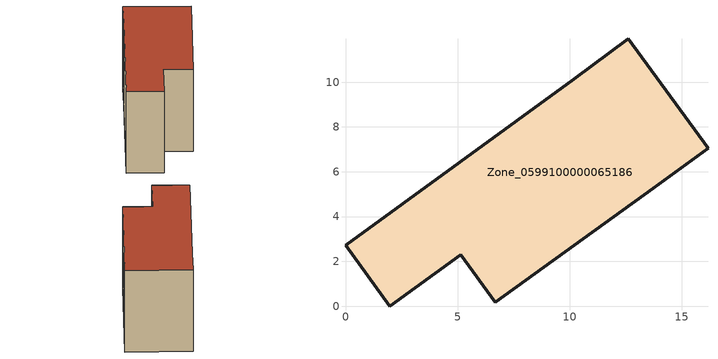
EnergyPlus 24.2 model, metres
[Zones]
Zone_0599100000065186
 floor ground (C_G): 13.74,5.26 6.69,0.18 5.14,2.3 1.98,0 0,2.72 10.18,10.13 12.63,11.93 16.18,7.06 z0
 wall outside (C_F): 16.18,7.06 12.63,11.93 10.18,10.13 0,2.72 1.98,0 5.14,2.3 6.69,0.18 13.74,5.26 16.18,7.06 z0:8.18
 roof outside (C_R): 6.69,0.18 13.74,5.26 16.18,7.06 12.63,11.93 10.18,10.13 0,2.72 1.98,0 5.14,2.3 z8.18
[BUILDING]
Pand.0599100000065186: North Axis=0; Terrain=City; Loads Convergence Tolerance Value=0.04; Temperature Convergence Tolerance Value=0.4; Solar Distribution=FullExterior; Maximum Number of Warmup Days=25; Minimum Number of Warmup Days=1
[Site:Location]
Rotterdam.The.Hague.AP_ZH_NLD Design_Conditions: Latitude=51.96; Longitude=4.45; Time Zone=1; Elevation=-4.5
[SITE:GROUNDTEMPERATURE:BUILDINGSURFACE]
18, 18, 18, 18, 18, 18, 18, 18, 18, 18, 18, 18
[MATERIAL] Thermal Absorptance=0.9; Solar Absorptance=0.7; Visible Absorptance=0.7
Name | Roughness | Thickness | Conductivity | Density | Specific Heat
G.TI.1975-1991 | MediumSmooth | 0.15 | 0.288461 | 540 | 1210
F.TI.1975-1991 | Rough | 0.3 | 0.230769 | 1920 | 840
R.TI.1975-1991 | MediumRough | 0.2 | 0.153846 | 1500 | 1000
[CONSTRUCTION]
C_G: G.TI.1975-1991
C_F: F.TI.1975-1991
C_R: R.TI.1975-1991
[ZONE]
Zone_0599100000065186: Type=1; Multiplier=1; Ceiling Height=Autocalculate; Volume=Autocalculate; Floor Area=autocalculate; Part of Total Floor Area=Yes
[ZONEINFILTRATION:DESIGNFLOWRATE]
Infil_Zone_0599100000065186: Zone or ZoneList or Space or SpaceList=Zone_0599100000065186; Schedule=AlwaysOn; Design Flow Rate Calculation Method=Flow/Area; Flow Rate per Floor Area=0.003; Constant Term Coefficient=1; Temperature Term Coefficient=0; Velocity Term Coefficient=0; Velocity Squared Term Coefficient=0
[HVACTEMPLATE:ZONE:IDEALLOADSAIRSYSTEM]
Zone_0599100000065186: Maximum Heating Supply Air Temperature=50; Minimum Cooling Supply Air Temperature=13; Maximum Heating Supply Air Humidity Ratio=0.0156; Minimum Cooling Supply Air Humidity Ratio=0.0077; Heating Limit=NoLimit; Cooling Limit=NoLimit; Dehumidification Control Type=ConstantSensibleHeatRatio; Cooling Sensible Heat Ratio=0.7; Dehumidification Setpoint=60; Humidification Control Type=None; Humidification Setpoint=30; Outdoor Air Method=None; Outdoor Air Flow Rate per Person=0.00944; Outdoor Air Flow Rate per Zone Floor Area=0; Outdoor Air Flow Rate per Zone=0; Demand Controlled Ventilation Type=None; Outdoor Air Economizer Type=NoEconomizer; Heat Recovery Type=None; Sensible Heat Recovery Effectiveness=0.7; Latent Heat Recovery Effectiveness=0.65
[ZONECONTROL:THERMOSTAT]
ThermostatControl_Zone_0599100000065186: Zone or ZoneList=Zone_0599100000065186; Control Type Schedule=DualSetpointControlType; Control 1=Thermostat_Zone_0599100000065186; Temperature Difference Between Cutout And Setpoint=0
[THERMOSTATSETPOINT:DUALSETPOINT]
Thermostat_Zone_0599100000065186: Heating Setpoint Temperature Schedule=HeatingSetpoint_Zone_0599100000065186; Cooling Setpoint Temperature Schedule=CoolingSetpoint_Zone_0599100000065186
[SCHEDULE:COMPACT]
HeatingSetpoint_Zone_0599100000065186: Through: 12/31, For: AllDays, Until: 24:00, 21
CoolingSetpoint_Zone_0599100000065186: Through: 12/31, For: AllDays, Until: 24:00, 24
DualSetpointControlType: Through: 12/31, For: AllDays, Until: 24:00, 4
AlwaysOn: Through: 12/31, For: AllDays, Until: 24:00, 1
